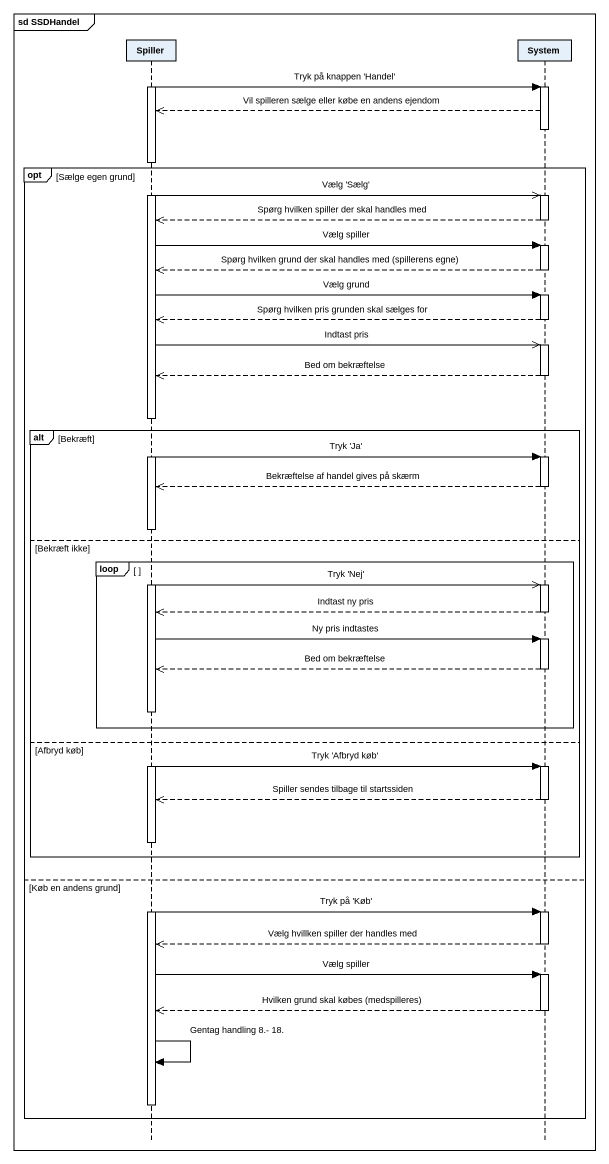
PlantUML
@startuml
mainframe sd SSDHandel
hide footbox
participant Spiller
participant System

activate Spiller
Spiller -> System : Tryk på knappen 'Handel'
activate System
System -->> Spiller : Vil spilleren sælge eller købe en andens ejendom
deactivate System
opt Sælge egen grund
  Spiller ->> System : Vælg 'Sælg'
  activate System
  System -->> Spiller : Spørg hvilken spiller der skal handles med
  deactivate System
  Spiller -> System : Vælg spiller
  activate System
  System -->> Spiller : Spørg hvilken grund der skal handles med (spillerens egne)
  deactivate System
  Spiller -> System : Vælg grund
  activate System
  System -->> Spiller : Spørg hvilken pris grunden skal sælges for
  deactivate System
  Spiller ->> System : Indtast pris
  activate System
  System -->> Spiller : Bed om bekræftelse
  deactivate System
  alt Bekræft
    Spiller -> System : Tryk 'Ja'
    activate System
    System -->> Spiller : Bekræftelse af handel gives på skærm
    deactivate System
  else Bekræft ikke
    loop
      Spiller ->> System : Tryk 'Nej'
      activate System
      System -->> Spiller : Indtast ny pris
      deactivate System
      Spiller -> System : Ny pris indtastes
      activate System
      System -->> Spiller : Bed om bekræftelse
      deactivate System
    end
  else Afbryd køb
    Spiller -> System : Tryk 'Afbryd køb'
    activate System
    System -->> Spiller : Spiller sendes tilbage til startssiden
    deactivate System
  end
else Køb en andens grund
  Spiller -> System : Tryk på 'Køb'
  activate System
  System -->> Spiller : Vælg hvillken spiller der handles med
  deactivate System
  Spiller -> System : Vælg spiller
  activate System
  System -->> Spiller : Hvilken grund skal købes (medspilleres)
  deactivate System
  Spiller -> Spiller : Gentag handling 8.- 18.
  deactivate Spiller
end
@enduml
